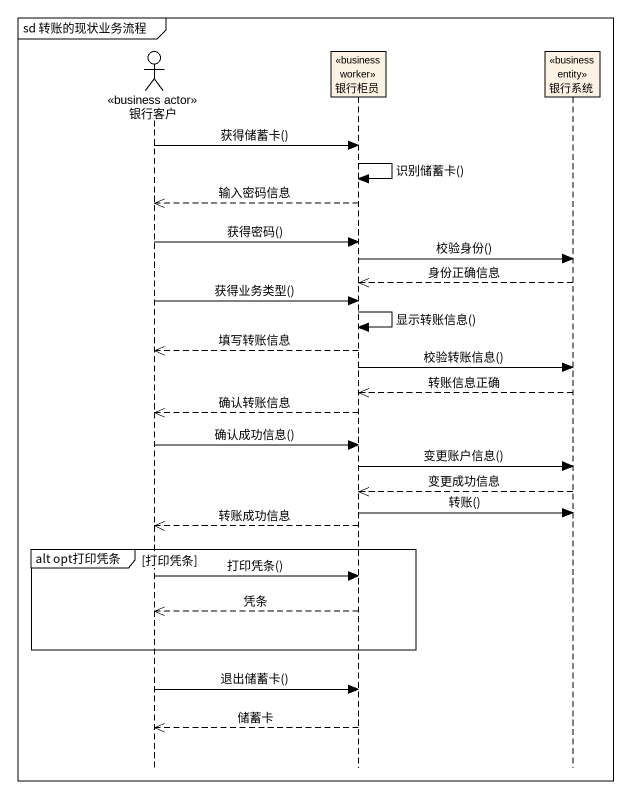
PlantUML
@startuml
mainframe sd 转账的现状业务流程
hide footbox
actor 银行客户 <<business actor>>
participant 银行柜员 <<business worker>>
participant 银行系统 <<business entity>>

银行客户 -> 银行柜员 : 获得储蓄卡()
银行柜员 -> 银行柜员 : 识别储蓄卡()
银行柜员 -->> 银行客户 : 输入密码信息
银行客户 -> 银行柜员 : 获得密码()
银行柜员 -> 银行系统 : 校验身份()
银行系统 -->> 银行柜员 : 身份正确信息
银行客户 -> 银行柜员 : 获得业务类型()
银行柜员 -> 银行柜员 : 显示转账信息()
银行柜员 -->> 银行客户 : 填写转账信息
银行柜员 -> 银行系统 : 校验转账信息()
银行系统 -->> 银行柜员 : 转账信息正确
银行柜员 -->> 银行客户 : 确认转账信息
银行客户 -> 银行柜员 : 确认成功信息()
银行柜员 -> 银行系统 : 变更账户信息()
银行系统 -->> 银行柜员 : 变更成功信息
银行柜员 -> 银行系统 : 转账()
银行柜员 -->> 银行客户 : 转账成功信息
group alt opt打印凭条 [打印凭条]
  银行客户 -> 银行柜员 : 打印凭条()
  银行柜员 -->> 银行客户 : 凭条
end
银行客户 -> 银行柜员 : 退出储蓄卡()
银行柜员 -->> 银行客户 : 储蓄卡
@enduml
